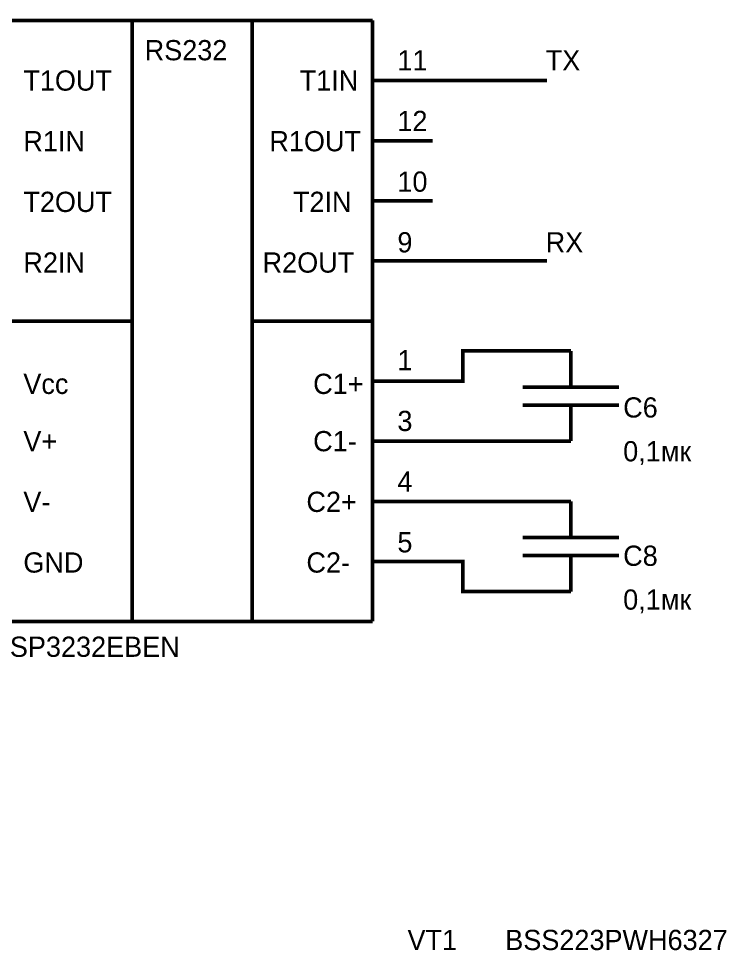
# Model space of a CAD drawing. Extents: x 7 to 406, y 3 to 288.
# Drawn here: x 82.8 to 140.4, y 91.1 to 167 of the extents above; entities that cross this region are included whole.
import ezdxf

# ---------------------------------------------------------------- set-up
doc = ezdxf.new("R2010")
doc.units = 0
doc.layers.add('SHEET', color=255, linetype='CONTINUOUS')

msp = doc.modelspace()

# ---------------------------------------------------------------- linework, layer by layer
at = {"layer": 'SHEET', "const_width": 0.3}
for points in [[(111.618, 166.869), (82.247, 166.869)], [(92.043, 117.915), (92.043, 166.869)], [(101.822, 166.869), (101.822, 117.915)], [(111.618, 117.915), (111.618, 166.869)], [(111.618, 161.979), (116.507, 161.979)], [(116.507, 161.979), (125.823, 161.979)], [(111.618, 157.072), (116.507, 157.072)], [(111.618, 152.181), (116.507, 152.181)], [(111.618, 147.291), (116.507, 147.291)], [(116.507, 147.291), (125.823, 147.291)], [(82.247, 142.384), (92.043, 142.384)], [(101.822, 142.384), (111.618, 142.384)], [(116.507, 137.493), (118.961, 137.493), (118.961, 139.947), (127.779, 139.947)], [(127.779, 136.996), (127.779, 139.947)], [(111.618, 137.493), (116.507, 137.493)], [(127.779, 136.996), (123.85, 136.996)], [(131.691, 136.996), (127.779, 136.996)], [(127.779, 135.537), (123.85, 135.537)], [(131.691, 135.537), (127.779, 135.537)], [(127.779, 135.537), (127.779, 132.603)], [(111.618, 132.603), (116.507, 132.603)], [(116.507, 132.603), (122.804, 132.603), (122.804, 132.603), (127.779, 132.603)], [(111.618, 127.696), (116.507, 127.696)], [(127.779, 127.696), (125.291, 127.696), (125.291, 127.696), (116.507, 127.696)], [(127.779, 124.762), (127.779, 127.696)], [(127.779, 124.762), (123.85, 124.762)], [(131.691, 124.762), (127.779, 124.762)], [(111.618, 122.806), (116.507, 122.806)], [(116.507, 122.806), (118.961, 122.806), (118.961, 120.352), (127.779, 120.352)], [(127.779, 123.286), (123.85, 123.286)], [(131.691, 123.286), (127.779, 123.286)], [(127.779, 123.286), (127.779, 120.352)], [(82.247, 117.915), (111.618, 117.915)], [(101.822, 117.915), (92.043, 117.915)]]:
    msp.add_lwpolyline(points, dxfattribs=at)

# ---------------------------------------------------------------- texts
at = {"layer": 'SHEET'}
for s, height, p in [('RS232', 1.6472, (93.055, 163.626)), ('11', 1.6472, (113.642, 162.803)), ('TX', 1.6472, (125.72, 162.803)), ('T1OUT', 1.6472, (83.173, 161.155)), ('T1IN', 1.6472, (105.682, 161.155)), ('12', 1.6472, (113.642, 157.861)), ('R1OUT', 1.6472, (103.211, 156.214)), ('R1IN', 1.6472, (83.173, 156.214)), ('10', 1.6472, (113.642, 152.919)), ('T2OUT', 1.6472, (83.173, 151.272)), ('T2IN', 1.6472, (105.133, 151.272)), ('9', 1.647, (113.642, 147.978)), ('RX', 1.6472, (125.72, 147.978)), ('R2IN', 1.6472, (83.173, 146.33)), ('R2OUT', 1.6472, (102.662, 146.33)), ('1', 1.647, (113.642, 138.369)), ('Vcc', 1.6472, (83.173, 136.447)), ('C1+', 1.6472, (106.78, 136.447)), ('C6', 1.6472, (132.034, 134.525)), ('3', 1.647, (113.642, 133.427)), ('V+', 1.6472, (83.173, 131.78)), ('C1-', 1.6472, (106.78, 131.78)), ('0,1мк', 1.6472, (132.034, 130.956)), ('4', 1.647, (113.642, 128.485)), ('V-', 1.6472, (83.173, 126.838)), ('C2+', 1.6472, (106.231, 126.838)), ('5', 1.647, (113.642, 123.543)), ('C8', 1.6472, (132.034, 122.445)), ('GND', 1.6472, (83.173, 121.896)), ('C2-', 1.6472, (106.231, 121.896)), ('0,1мк', 1.6472, (132.034, 118.876)), ('SP3232EBEN', 1.6472, (82.075, 115.033)), ('VT1', 1.6472, (114.466, 91.148)), ('BSS223PWH6327', 1.64725, (122.426, 91.148))]:
    msp.add_text(s, height=height, dxfattribs=at).set_placement(p)

doc.saveas('drawing.dxf')
